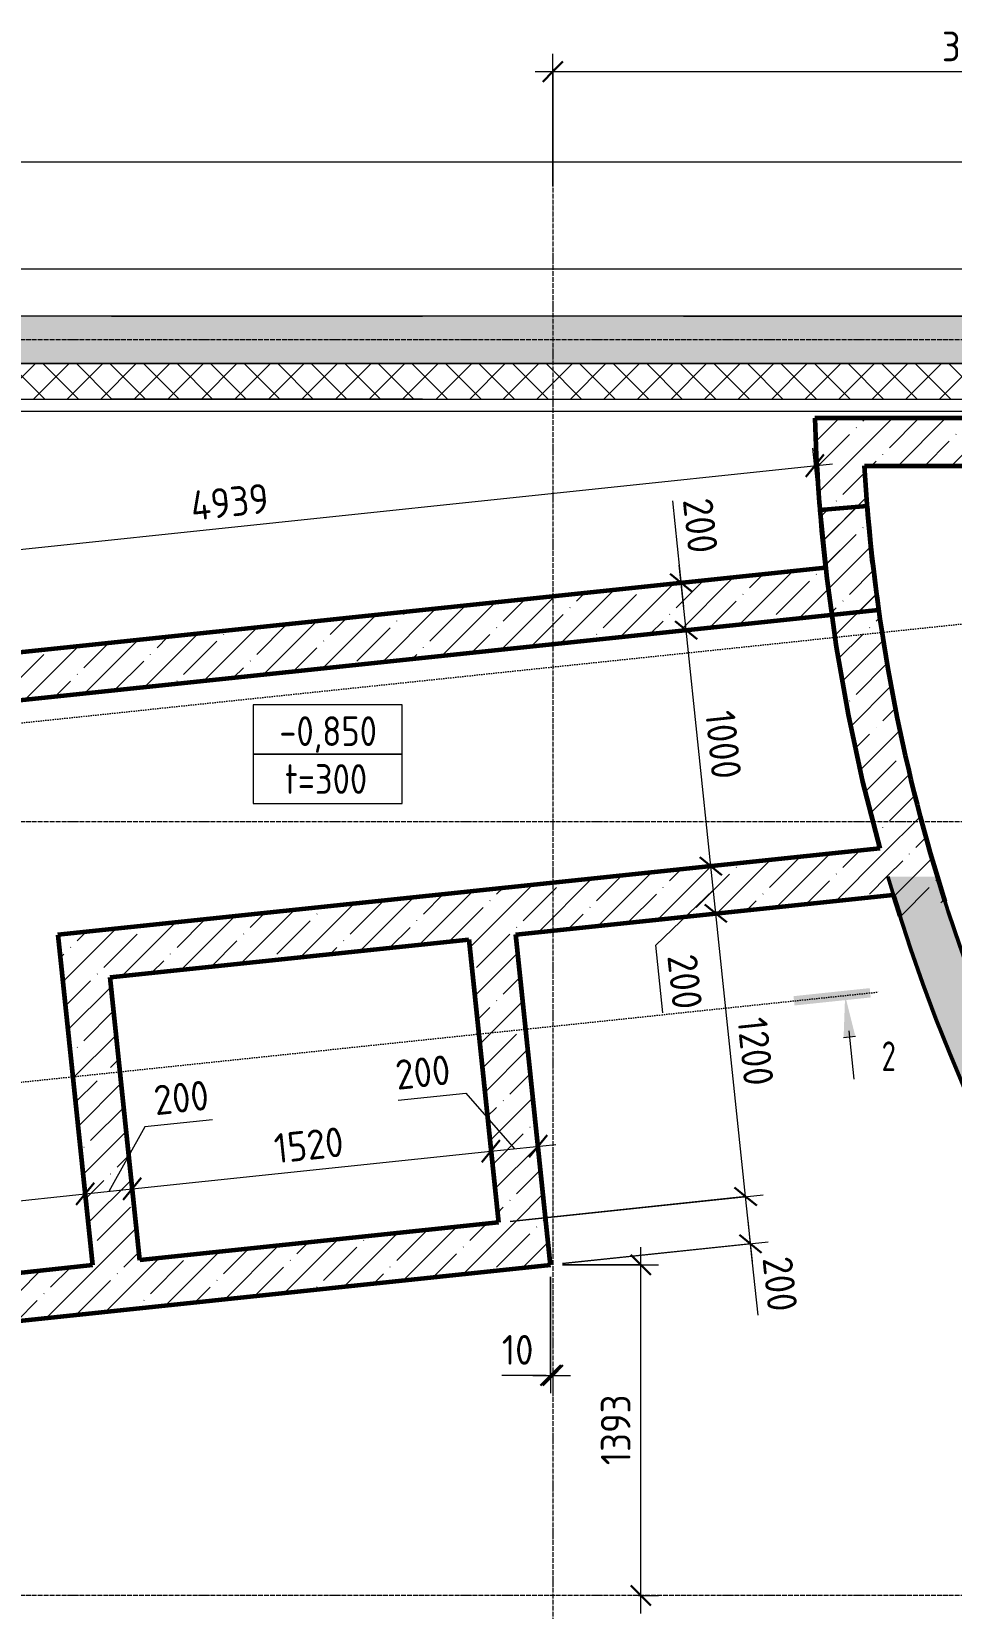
# Model space of a CAD drawing. Header units: millimetres. Extents: x 25237 to 117542, y -2270 to 13021.
# Drawn here: x 97617 to 101495, y 6196 to 12839 of the extents above; entities that cross this region are included whole.
import ezdxf

# ---------------------------------------------------------------- set-up
doc = ezdxf.new("R2010")
doc.units = ezdxf.units.MM
for name, pattern in [('01 Штриховая _2 мм_', [3, 2, -1]), ('01 Штриховая _4 мм_', [6, 3.5, -2.5]), ('02 Штрихпунктирная _20 мм_', [25, 20, -2.5, 0, -2.5]), ('04 Пунктир 10мм', [10, 0, -10])]:
    doc.linetypes.add(name, pattern=pattern)
for name, color, linetype, lineweight in [('AA_Dim', 7, 'Continuous', 9), ('AA_Dim-50', 7, 'Continuous', 9), ('AA_Linii', 7, 'Continuous', 9), ('AA_Oformlenie', 7, 'Continuous', 9), ('AA_Razrez', 7, 'Continuous', 9), ('AA_Vinoska', 7, 'Continuous', 9), ('AF_Lestnica', 7, '01 Штриховая _2 мм_', 9), ('AF_Perekritie', 7, 'Continuous', 20), ('AF_Perekritie_Опалубка', 253, 'Continuous', 20), ('AF_Stena', 7, '01 Штриховая _4 мм_', 20), ('AF_Stena_Арматура', 253, 'Continuous', 20), ('AF_Stena_Опалубка', 253, 'Continuous', 20), ('Оси', 7, 'Continuous', 9)]:
    doc.layers.add(name, color=color, linetype=linetype, lineweight=lineweight)
doc.styles.add('ISOCPEUR_1', font='isocpeur.ttf', dxfattribs={"width": 0.85, "height": 125})
doc.styles.add('ISOCPEUR_2', font='isocpeur.ttf', dxfattribs={"width": 0.9, "height": 125})
doc.styles.add('ISOCPEUR_3', font='isocpeur.ttf', dxfattribs={"width": 0.7, "height": 125})
doc.dimstyles.new('05_Округл_1мм__прозр_', dxfattribs={"dimscale": 304.8, "dimtxt": 124.497647, "dimasz": 0.278871, "dimexe": 0.246063, "dimexo": 0.164042, "dimgap": 0.016404, "dimtad": 1, "dimdec": 0, "dimdsep": 46, "dimtxsty": 'ISOCPEUR_2', "dimblk1": 'OBLIQUE', "dimblk2": 'OBLIQUE', "dimsah": 1, "dimcen": 0.09, "dimdle": 0.246063, "dimazin": 0, "dimtfac": 1, "dimtdec": 4, "dimtix": 1, "dimtmove": 0, "dimatfit": 3, "dimfxl": 1, "dimtvp": 1, "dimtolj": 1, "dimtzin": 0, "dimlwd": 18, "dimlwe": 18, "dimarcsym": 2})
doc.dimstyles.new('05_Округл_1мм__прозр__1', dxfattribs={"dimscale": 304.8, "dimtxt": 124.497647, "dimasz": 0.278871, "dimexe": 0.246063, "dimexo": 0.164042, "dimgap": 0.016404, "dimtad": 1, "dimdec": 0, "dimdsep": 46, "dimtxsty": 'ISOCPEUR_2', "dimblk1": 'OBLIQUE', "dimblk2": 'OBLIQUE', "dimsah": 1, "dimcen": 0.09, "dimdle": 0.246063, "dimazin": 0, "dimtfac": 1, "dimtdec": 4, "dimtix": 1, "dimtmove": 1, "dimatfit": 3, "dimfxl": 1, "dimtvp": 1, "dimtolj": 1, "dimtzin": 0, "dimlwd": 18, "dimlwe": 18, "dimarcsym": 2})
doc.dimstyles.new('05_Округл_5мм__прозр_', dxfattribs={"dimscale": 304.8, "dimtxt": 124.497647, "dimasz": 0.278871, "dimexe": 0.246063, "dimexo": 0.164042, "dimgap": 0.016404, "dimtad": 1, "dimdec": 0, "dimrnd": 5, "dimdsep": 46, "dimtxsty": 'ISOCPEUR_2', "dimblk1": 'OBLIQUE', "dimblk2": 'OBLIQUE', "dimsah": 1, "dimcen": 0.09, "dimdle": 0.246063, "dimazin": 0, "dimtfac": 1, "dimtdec": 4, "dimtix": 1, "dimtmove": 0, "dimatfit": 3, "dimfxl": 1, "dimtvp": 1, "dimtolj": 1, "dimtzin": 0, "dimlwd": 18, "dimlwe": 18, "dimarcsym": 2})
doc.dimstyles.new('05_Округл_5мм__прозр__1', dxfattribs={"dimscale": 304.8, "dimtxt": 124.497647, "dimasz": 0.278871, "dimexe": 0.246063, "dimexo": 0.164042, "dimgap": 0.016404, "dimtad": 1, "dimdec": 0, "dimrnd": 5, "dimdsep": 46, "dimtxsty": 'ISOCPEUR_2', "dimblk1": 'OBLIQUE', "dimblk2": 'OBLIQUE', "dimsah": 1, "dimcen": 0.09, "dimdle": 0.246063, "dimazin": 0, "dimtfac": 1, "dimtdec": 4, "dimtix": 1, "dimtmove": 1, "dimatfit": 3, "dimfxl": 1, "dimtvp": 1, "dimtolj": 1, "dimtzin": 0, "dimlwd": 18, "dimlwe": 18, "dimarcsym": 2})
pattern_1 = [(45, (67809.4, 0), (-112.2532, 112.2532), []), (45, (67921.65, 0), (-112.2532, 112.2532), [198.438, -39.688, 1.676, -38.011])]

# ---------------------------------------------------------------- blocks, each defined once
blk = doc.blocks.new('Лестницы 1 - Лестницы 1-3688333-Схема расположения входа на отм_ -0_850 в_о 7-14_А-В')
at = {"layer": 'AF_Lestnica', "linetype": 'Continuous'}
h = blk.add_hatch(dxfattribs=at)
h.set_pattern_fill('FP_19', color=256, style=0, pattern_type=2)
h.set_pattern_definition([(45, (0, 0), (-112.2532, 112.2532), []), (45, (112.25, 0), (-112.2532, 112.2532), [198.438, -39.688, 1.676, -38.011])])
h.paths.add_polyline_path([(40775.1, 3770.8), (41079.9, 3776.9), (41384.2, 3795), (41687.6, 3825.3), (41989.5, 3867.6), (42289.5, 3921.8), (42587.1, 3987.9), (42881.8, 4065.8), (43173.2, 4155.4), (43460.9, 4256.5), (43744.3, 4368.9), (44022.9, 4492.5), (44296.5, 4627.1), (44564.5, 4772.4), (44826.5, 4928.3), (45082.1, 5094.4), (45330.9, 5270.6), (45572.5, 5456.6), (45806.5, 5652), (46032.6, 5856.5), (46250.3, 6069.9), (46459.4, 6291.7), (46659.6, 6521.7), (46850.4, 6759.5), (47031.6, 7004.6), (47202.9, 7256.8), (47364.1, 7515.6), (47514.9, 7780.6), (47655, 8051.3), (47784.3, 8327.4), (47902.4, 8608.5), (48009.3, 8894), (48104.8, 9183.5), (48188.7, 9476.6), (48260.9, 9772.8), (48321.2, 10071.7), (48369.6, 10372.7), (48171.6, 10400.5), (48122.9, 10099), (48061.9, 9799.7), (47988.8, 9503.2), (47903.6, 9210), (47806.5, 8920.4), (47697.6, 8635.1), (47577.1, 8354.4), (47445.3, 8079), (47302.4, 7809.1), (47148.5, 7545.3), (46983.9, 7288), (46809, 7037.7), (46624, 6794.7), (46429.2, 6559.5), (46225, 6332.4), (46011.6, 6113.9), (45789.5, 5904.3), (45559, 5703.9), (45320.6, 5513.1), (45074.5, 5332.3), (44821.2, 5161.6), (44561.2, 5001.5), (44294.8, 4852.1), (44022.5, 4713.7), (43744.9, 4586.6), (43462.2, 4470.9), (43175.1, 4366.9), (42883.9, 4274.7), (42589.3, 4194.5), (42291.5, 4126.4), (41991.3, 4070.5), (41689, 4026.9), (41385.2, 3995.8), (41080.4, 3977), (40775.1, 3970.8), (40467.4, 3977.1), (40160.2, 3996.1), (39854.1, 4027.8), (39549.6, 4072), (39247.1, 4128.7), (38947.2, 4197.9), (38650.5, 4279.3), (38357.3, 4372.9), (38068.3, 4478.5), (37783.8, 4595.9), (37504.4, 4724.9), (37230.6, 4865.4), (36962.8, 5017), (36701.4, 5179.4), (36447, 5352.6), (36199.9, 5536), (35960.6, 5729.5), (35729.4, 5932.7), (35506.9, 6145.2), (35293.2, 6366.7), (35088.9, 6596.8), (34894.2, 6835.1), (34709.5, 7081.3), (34535.1, 7334.8), (34371.3, 7595.4), (34218.4, 7862.4), (34076.6, 8135.5), (33946.2, 8414.3), (33827.3, 8698.1), (33720.3, 8986.6), (33625.2, 9279.3), (33416.5, 9279.3), (33509.2, 8985.6), (33613.6, 8695.9), (33729.6, 8410.5), (33856.9, 8130.1), (33995.4, 7855), (34144.8, 7585.7), (34304.9, 7322.5), (34475.4, 7066.1), (34656.1, 6816.7), (34846.7, 6574.7), (35046.8, 6340.6), (35256.2, 6114.7), (35474.5, 5897.4), (35701.3, 5689.1), (35936.3, 5490), (36179.1, 5300.5), (36429.3, 5120.9), (36686.5, 4951.5), (36950.3, 4792.6), (37220.3, 4644.4), (37496.1, 4507.1), (37777.1, 4381.1), (38062.9, 4266.4), (38353.1, 4163.3), (38647.3, 4071.9), (38944.8, 3992.4), (39245.3, 3924.9), (39548.3, 3869.5), (39853.3, 3826.4), (40159.7, 3795.5), (40467.1, 3777)])
at = {"layer": 'AF_Lestnica', "color": 10, "linetype": 'Continuous', "lineweight": 50}
for radius, start in [(7669.2, 196.36363), (7469.2, 196.81463)]:
    blk.add_arc((40775.1, 11440), radius, start, 270, dxfattribs=at)
blk = doc.blocks.new('011_ЛинияОбрыва _ЭлУзла_Линия_ - Тип 1-3710690-Схема расположения входа на отм_ -0_850 в_о 7-14_А-В')
at = {"layer": 'AA_Oformlenie'}
blk.add_line((0, 0), (10745, 0), dxfattribs=at)
blk = doc.blocks.new('Разрез - Номер узла_ сзади-394133-Схема расположения входа на отм_ -0_850 в_о 7-14_А-В')
at = {"layer": 'AA_Razrez'}
for points in [[(7.33, 0.4), (7.33, -0.39), (0.87, -0.39), (0.87, 0.4)], [(3.5, -3.53), (2.5, -3.53), (3, 0)]]:
    blk.add_hatch(color=256, dxfattribs=at).paths.add_polyline_path(points)
for p, q in [((2.5, -3.53), (3.5, -3.53)), ((3, -3), (3, -7.1))]:
    blk.add_line(p, q, dxfattribs=at)
blk = doc.blocks.new('042_М_Плиты толщина и отметка - 042_М_Плиты толщина и отметка-646207-Схема расположения входа на отм_ -0_850 в_о 7-14_А-В')
at = {"layer": 'AA_Vinoska'}
for p, q in [((6.28, 4.17), (-6.28, 4.17)), ((-6.28, 4.17), (-6.28, 0)), ((6.28, 0), (6.28, 4.17)), ((6.28, 0), (-6.28, 0)), ((-6.28, 0), (-6.28, -4.17)), ((-6.28, 0), (6.28, 0)), ((6.28, -4.17), (6.28, 0)), ((-6.28, -4.17), (6.28, -4.17))]:
    blk.add_line(p, q, dxfattribs=at)
blk = doc.blocks.new('DIMBLOCK106-Схема расположения входа на отм_ -0_850 в_о 7-14_А-В')
at = {"layer": 'AA_Dim-50', "lineweight": 30}
for p, q in [((97842.9, 7942.4), (97880.7, 7989.1)), ((97842.9, 7942.4), (97805, 7895.7)), ((96490.3, 7800.3), (96528.1, 7847)), ((96490.3, 7800.3), (96452.5, 7753.6))]:
    blk.add_line(p, q, dxfattribs=at)
at = {"layer": 'AA_Dim-50', "lineweight": 18}
for p, q in [((96490.3, 7800.3), (97842.9, 7942.4)), ((97841.8, 7952.5), (97850.7, 7867.9)), ((97842.9, 7942.4), (97841.8, 7952.5)), ((96489.3, 7810.3), (96498.2, 7725.7)), ((96490.3, 7800.3), (96489.3, 7810.3))]:
    blk.add_line(p, q, dxfattribs=at)
at = {"layer": 'AA_Dim-50', "color": 0, "lineweight": 18, "insert": (97002.6, 8023.4), "char_height": 125, "width": 353.382, "attachment_point": 1, "rotation": 6, "line_spacing_factor": 1.149209, "style": 'ISOCPEUR_2'}
blk.add_mtext('1360', dxfattribs=at)
blk = doc.blocks.new('_Oblique')
at = {"color": 0, "linetype": 'ByBlock', "lineweight": -2}
blk.add_line((-0.5, -0.5), (0.5, 0.5), dxfattribs=at)
blk = doc.blocks.new('DIMBLOCK107-Схема расположения входа на отм_ -0_850 в_о 7-14_А-В')
at = {"layer": 'AA_Dim-50', "lineweight": 18}
for p, q in [((98379.9, 8254.9), (98094.4, 8224.9)), ((98094.4, 8224.9), (97942.3, 7952.9)), ((98040.7, 7973.4), (98049.6, 7888.8)), ((98041.8, 7963.3), (98040.7, 7973.4)), ((97841.8, 7952.5), (97850.7, 7867.9)), ((97842.9, 7942.4), (97841.8, 7952.5)), ((97842.9, 7942.4), (98041.8, 7963.3))]:
    blk.add_line(p, q, dxfattribs=at)
at = {"layer": 'AA_Dim-50', "lineweight": 30}
for p, q in [((97842.9, 7942.4), (97880.7, 7989.1)), ((98041.8, 7963.3), (98079.6, 8010.1)), ((97842.9, 7942.4), (97805, 7895.7)), ((98041.8, 7963.3), (98003.9, 7916.6))]:
    blk.add_line(p, q, dxfattribs=at)
at = {"layer": 'AA_Dim-50', "color": 0, "lineweight": 18, "insert": (98126.6, 8397.6), "char_height": 125, "width": 284.429, "attachment_point": 1, "rotation": 6, "line_spacing_factor": 1.149209, "style": 'ISOCPEUR_2'}
blk.add_mtext('200', dxfattribs=at)
blk = doc.blocks.new('DIMBLOCK108-Схема расположения входа на отм_ -0_850 в_о 7-14_А-В')
at = {"layer": 'AA_Dim-50', "lineweight": 18}
for p, q in [((98041.8, 7963.3), (99553.4, 8122.2)), ((99552.4, 8132.3), (99561.3, 8047.6)), ((99553.4, 8122.2), (99552.4, 8132.3)), ((98040.7, 7973.4), (98049.6, 7888.8)), ((98041.8, 7963.3), (98040.7, 7973.4))]:
    blk.add_line(p, q, dxfattribs=at)
at = {"layer": 'AA_Dim-50', "lineweight": 30}
for p, q in [((99553.4, 8122.2), (99515.6, 8075.5)), ((99553.4, 8122.2), (99591.3, 8168.9)), ((98041.8, 7963.3), (98079.6, 8010.1)), ((98041.8, 7963.3), (98003.9, 7916.6))]:
    blk.add_line(p, q, dxfattribs=at)
at = {"layer": 'AA_Dim-50', "color": 0, "lineweight": 18, "insert": (98633.6, 8194.8), "char_height": 125, "width": 353.382, "attachment_point": 1, "rotation": 6, "line_spacing_factor": 1.149209, "style": 'ISOCPEUR_2'}
blk.add_mtext('1520', dxfattribs=at)
blk = doc.blocks.new('DIMBLOCK109-Схема расположения входа на отм_ -0_850 в_о 7-14_А-В')
at = {"layer": 'AA_Dim-50', "lineweight": 18}
for p, q in [((99162.4, 8337.2), (99447.8, 8367.2)), ((99447.8, 8367.2), (99652.9, 8132.7)), ((99552.4, 8132.3), (99561.3, 8047.6)), ((99553.4, 8122.2), (99552.4, 8132.3)), ((99553.4, 8122.2), (99826.9, 8151)), ((99751.3, 8153.2), (99760.2, 8068.5)), ((99752.3, 8143.1), (99751.3, 8153.2))]:
    blk.add_line(p, q, dxfattribs=at)
at = {"layer": 'AA_Dim-50', "lineweight": 30}
for p, q in [((99752.3, 8143.1), (99790.2, 8189.8)), ((99553.4, 8122.2), (99515.6, 8075.5)), ((99553.4, 8122.2), (99591.3, 8168.9)), ((99752.3, 8143.1), (99714.5, 8096.4))]:
    blk.add_line(p, q, dxfattribs=at)
at = {"layer": 'AA_Dim-50', "color": 0, "lineweight": 18, "insert": (99144.8, 8504.6), "char_height": 125, "width": 284.429, "attachment_point": 1, "rotation": 6, "line_spacing_factor": 1.149209, "style": 'ISOCPEUR_2'}
blk.add_mtext('200', dxfattribs=at)
blk = doc.blocks.new('DIMBLOCK113-Схема расположения входа на отм_ -0_850 в_о 7-14_А-В')
at = {"layer": 'AA_Dim-50', "lineweight": 18}
for p, q in [((99814.5, 12186.3), (99814.5, 12745.4)), ((103410.2, 11490), (103410.2, 12745.4)), ((99739.5, 12670.4), (103410.2, 12670.4)), ((99814.5, 12670.4), (99814.5, 12186.3)), ((103410.2, 12670.4), (103410.2, 11490))]:
    blk.add_line(p, q, dxfattribs=at)
at = {"layer": 'AA_Dim-50', "lineweight": 30}
for p, q in [((99814.5, 12670.4), (99857, 12712.9)), ((103410.2, 12670.4), (103452.7, 12712.9)), ((99814.5, 12670.4), (99772, 12627.9)), ((103410.2, 12670.4), (103367.7, 12627.9))]:
    blk.add_line(p, q, dxfattribs=at)
at = {"layer": 'AA_Dim-50', "color": 0, "lineweight": 18, "insert": (101454.3, 12838.7), "char_height": 125, "width": 379.239, "attachment_point": 1, "line_spacing_factor": 1.149209, "style": 'ISOCPEUR_2'}
blk.add_mtext('3595', dxfattribs=at)
blk = doc.blocks.new('DIMBLOCK118-Схема расположения входа на отм_ -0_850 в_о 7-14_А-В')
at = {"layer": 'AA_Dim-50', "lineweight": 18}
for p, q in [((99634.8, 7826.5), (100701.5, 7938.6)), ((100627, 7930.7), (99634.8, 7826.5)), ((100655.7, 7657.2), (100627, 7930.7)), ((100649.5, 7716.3), (100637.4, 7831.3)), ((99854.6, 7648.5), (100722.4, 7739.7)), ((100647.9, 7731.8), (99854.6, 7648.5)), ((100679.5, 7430.9), (100649.5, 7716.3))]:
    blk.add_line(p, q, dxfattribs=at)
at = {"layer": 'AA_Dim-50', "lineweight": 30}
for p, q in [((100627, 7930.7), (100580.2, 7968.6)), ((100627, 7930.7), (100673.7, 7892.9)), ((100647.9, 7731.8), (100601.1, 7769.7)), ((100647.9, 7731.8), (100694.6, 7694))]:
    blk.add_line(p, q, dxfattribs=at)
at = {"layer": 'AA_Dim-50', "color": 0, "lineweight": 18, "insert": (100822.1, 7684.2), "char_height": 125, "width": 284.429, "attachment_point": 1, "rotation": 276, "line_spacing_factor": 1.149209, "style": 'ISOCPEUR_2'}
blk.add_mtext('200', dxfattribs=at)
blk = doc.blocks.new('DIMBLOCK119-Схема расположения входа на отм_ -0_850 в_о 7-14_А-В')
at = {"layer": 'AA_Dim-50', "lineweight": 30}
for p, q in [((100501.5, 9124.2), (100454.8, 9162)), ((100501.5, 9124.2), (100548.2, 9086.3)), ((100627, 7930.7), (100580.2, 7968.6)), ((100627, 7930.7), (100673.7, 7892.9))]:
    blk.add_line(p, q, dxfattribs=at)
at = {"layer": 'AA_Dim-50', "lineweight": 18}
for p, q in [((100491.5, 9123.1), (100576.1, 9132)), ((100501.5, 9124.2), (100491.5, 9123.1)), ((100627, 7930.7), (100501.5, 9124.2)), ((99634.8, 7826.5), (100701.5, 7938.6)), ((100627, 7930.7), (99634.8, 7826.5))]:
    blk.add_line(p, q, dxfattribs=at)
at = {"layer": 'AA_Dim-50', "color": 0, "lineweight": 18, "insert": (100716.2, 8691.5), "char_height": 125, "width": 353.382, "attachment_point": 1, "rotation": 276, "line_spacing_factor": 1.149209, "style": 'ISOCPEUR_2'}
blk.add_mtext('1200', dxfattribs=at)
blk = doc.blocks.new('DIMBLOCK120-Схема расположения входа на отм_ -0_850 в_о 7-14_А-В')
at = {"layer": 'AA_Dim-50', "lineweight": 30}
for p, q in [((100480.6, 9323.1), (100433.9, 9360.9)), ((100480.6, 9323.1), (100527.3, 9285.2)), ((100501.5, 9124.2), (100454.8, 9162)), ((100501.5, 9124.2), (100548.2, 9086.3))]:
    blk.add_line(p, q, dxfattribs=at)
at = {"layer": 'AA_Dim-50', "lineweight": 18}
for p, q in [((100470.6, 9322), (100555.2, 9330.9)), ((100480.6, 9323.1), (100470.6, 9322)), ((100501.5, 9124.2), (100480.6, 9323.1)), ((100248.3, 8989.9), (100491.1, 9223.6)), ((100491.5, 9123.1), (100576.1, 9132)), ((100501.5, 9124.2), (100491.5, 9123.1)), ((100278.3, 8704.4), (100248.3, 8989.9))]:
    blk.add_line(p, q, dxfattribs=at)
at = {"layer": 'AA_Dim-50', "color": 0, "lineweight": 18, "insert": (100421, 8957.7), "char_height": 125, "width": 284.429, "attachment_point": 1, "rotation": 276, "line_spacing_factor": 1.149209, "style": 'ISOCPEUR_2'}
blk.add_mtext('200', dxfattribs=at)
blk = doc.blocks.new('DIMBLOCK121-Схема расположения входа на отм_ -0_850 в_о 7-14_А-В')
at = {"layer": 'AA_Dim-50', "lineweight": 30}
for p, q in [((100376.1, 10317.6), (100329.4, 10355.4)), ((100376.1, 10317.6), (100422.8, 10279.8)), ((100480.6, 9323.1), (100433.9, 9360.9)), ((100480.6, 9323.1), (100527.3, 9285.2))]:
    blk.add_line(p, q, dxfattribs=at)
at = {"layer": 'AA_Dim-50', "lineweight": 18}
for p, q in [((100366, 10316.5), (100450.7, 10325.4)), ((100376.1, 10317.6), (100366, 10316.5)), ((100480.6, 9323.1), (100376.1, 10317.6)), ((100470.6, 9322), (100555.2, 9330.9)), ((100480.6, 9323.1), (100470.6, 9322))]:
    blk.add_line(p, q, dxfattribs=at)
at = {"layer": 'AA_Dim-50', "color": 0, "lineweight": 18, "insert": (100580.3, 9984.4), "char_height": 125, "width": 353.382, "attachment_point": 1, "rotation": 276, "line_spacing_factor": 1.149209, "style": 'ISOCPEUR_2'}
blk.add_mtext('1000', dxfattribs=at)
blk = doc.blocks.new('DIMBLOCK122-Схема расположения входа на отм_ -0_850 в_о 7-14_А-В')
at = {"layer": 'AA_Dim-50', "lineweight": 18}
for p, q in [((100318.9, 10861.5), (100348.9, 10576.1)), ((100376.1, 10317.6), (100347.3, 10591.1)), ((100348.9, 10576.1), (100365.6, 10417)), ((100345.1, 10515.4), (100429.8, 10524.3)), ((100355.2, 10516.5), (100345.1, 10515.4)), ((100366, 10316.5), (100450.7, 10325.4)), ((100376.1, 10317.6), (100366, 10316.5))]:
    blk.add_line(p, q, dxfattribs=at)
at = {"layer": 'AA_Dim-50', "lineweight": 30}
for p, q in [((100355.2, 10516.5), (100308.5, 10554.3)), ((100355.2, 10516.5), (100401.9, 10478.7)), ((100376.1, 10317.6), (100329.4, 10355.4)), ((100376.1, 10317.6), (100422.8, 10279.8))]:
    blk.add_line(p, q, dxfattribs=at)
at = {"layer": 'AA_Dim-50', "color": 0, "lineweight": 18, "insert": (100486.3, 10879.1), "char_height": 125, "width": 284.429, "attachment_point": 1, "rotation": 276, "line_spacing_factor": 1.149209, "style": 'ISOCPEUR_2'}
blk.add_mtext('200', dxfattribs=at)
blk = doc.blocks.new('DIMBLOCK130-Схема расположения входа на отм_ -0_850 в_о 7-14_А-В')
at = {"layer": 'AA_Dim-50', "lineweight": 18}
for p, q in [((100952, 10688.1), (100910.4, 11084.5)), ((95931.5, 10485.8), (100992.8, 11017.8)), ((100918.2, 11010), (100952, 10688.1)), ((96046, 10113.9), (95998.3, 10568.3)), ((96006.1, 10493.7), (96046, 10113.9))]:
    blk.add_line(p, q, dxfattribs=at)
at = {"layer": 'AA_Dim-50', "lineweight": 30}
for p, q in [((100918.2, 11010), (100956, 11056.7)), ((100918.2, 11010), (100880.4, 10963.2)), ((96006.1, 10493.7), (96043.9, 10540.4)), ((96006.1, 10493.7), (95968.3, 10447))]:
    blk.add_line(p, q, dxfattribs=at)
at = {"layer": 'AA_Dim-50', "color": 0, "lineweight": 18, "insert": (98281.5, 10902.1), "char_height": 125, "width": 393.604, "attachment_point": 1, "rotation": 6, "line_spacing_factor": 1.149209, "style": 'ISOCPEUR_2'}
blk.add_mtext('4939', dxfattribs=at)
blk = doc.blocks.new('DIMBLOCK131-Схема расположения входа на отм_ -0_850 в_о 7-14_А-В')
at = {"layer": 'AA_Dim-50', "lineweight": 18}
for p, q in [((100185, 6175), (100185, 7718.2)), ((99854.9, 7643.2), (100260, 7643.2)), ((100185, 7643.2), (99854.9, 7643.2)), ((100174.9, 6250), (100260, 6250)), ((100185, 6250), (100174.9, 6250))]:
    blk.add_line(p, q, dxfattribs=at)
at = {"layer": 'AA_Dim-50', "lineweight": 30}
for p, q in [((100185, 7643.2), (100142.5, 7685.7)), ((100185, 7643.2), (100227.5, 7600.7)), ((100185, 6250), (100142.5, 6292.5)), ((100185, 6250), (100227.5, 6207.5))]:
    blk.add_line(p, q, dxfattribs=at)
at = {"layer": 'AA_Dim-50', "color": 0, "lineweight": 18, "insert": (100016.7, 6799.4), "char_height": 125, "width": 353.382, "attachment_point": 1, "rotation": 90, "line_spacing_factor": 1.149209, "style": 'ISOCPEUR_2'}
blk.add_mtext('1393', dxfattribs=at)
blk = doc.blocks.new('DIMBLOCK132-Схема расположения входа на отм_ -0_850 в_о 7-14_А-В')
at = {"layer": 'AA_Dim-50', "lineweight": 18}
for p, q in [((99804.9, 7593.2), (99804.9, 7102.6)), ((99804.9, 7177.6), (99804.9, 7593.2)), ((99599.3, 7179.2), (99785.8, 7179.2)), ((99729.9, 7177.6), (99889.5, 7177.6)), ((99785.8, 7179.2), (99809.7, 7177.6)), ((99814.5, 7187.7), (99814.5, 7102.6)), ((99814.5, 7177.6), (99814.5, 7187.7))]:
    blk.add_line(p, q, dxfattribs=at)
at = {"layer": 'AA_Dim-50', "lineweight": 30}
for p, q in [((99804.9, 7177.6), (99762.4, 7135.1)), ((99814.5, 7177.6), (99772, 7135.1)), ((99804.9, 7177.6), (99847.4, 7220.1)), ((99814.5, 7177.6), (99857, 7220.1))]:
    blk.add_line(p, q, dxfattribs=at)
at = {"layer": 'AA_Dim-50', "color": 0, "lineweight": 18, "insert": (99599.3, 7347.6), "char_height": 125, "width": 163.762, "attachment_point": 1, "line_spacing_factor": 1.149209, "style": 'ISOCPEUR_2'}
blk.add_mtext('10', dxfattribs=at)

msp = doc.modelspace()

# ---------------------------------------------------------------- hatches: boundary and pattern name
at = {"layer": 'AA_Oformlenie'}
h = msp.add_hatch(dxfattribs=at)
h.set_pattern_fill('FP_1', color=256, style=0, pattern_type=2)
h.set_pattern_definition([(45, (67809.4, 0), (-157.1545, 157.1545), []), (45, (67966.55, 0), (-157.1545, 157.1545), [277.813, -55.563, 1.676, -53.886])])
h.paths.add_polyline_path([(117254.4587, 11440), (117254.4587, 11640), (95654.4587, 11640), (95654.4587, 11440), (115632.65, 11440)])
h = msp.add_hatch(dxfattribs=at)
h.set_pattern_fill('FP_2', color=256, style=0, pattern_type=2)
h.set_pattern_definition([(45, (67809.4, 0), (-70.71068, 70.71068), []), (135, (67809.4, 0), (-70.71068, -70.71068), [])])
h.paths.add_polyline_path([(115632.65, 11290), (117254.4587, 11290), (117254.4587, 11440), (113461.3619, 11440), (113461.3619, 11290)])
h.paths.add_polyline_path([(103707.5554, 11290), (103707.5554, 11440), (95654.4587, 11440), (95654.4587, 11290), (100731.518, 11290)])
at = {"layer": 'AF_Stena', "linetype": 'Continuous', "lineweight": 9}
h = msp.add_hatch(dxfattribs=at)
h.set_pattern_fill('FP_19', color=256, style=0, pattern_type=2)
h.set_pattern_definition(pattern_1)
h.paths.add_polyline_path([(100963.5717, 10580.4326), (101162.482, 10601.3389), (101142.2539, 10805.4302), (101127.6387, 11009.9743), (101122.5446, 11109.9575), (101118.7912, 11210), (100918.6988, 11210), (100927.8953, 10999.76), (100942.8567, 10789.8516)])
h = msp.add_hatch(dxfattribs=at)
h.set_pattern_fill('FP_19', color=256, style=0, pattern_type=2)
h.set_pattern_definition(pattern_1)
h.paths.add_polyline_path([(101127.637, 11010), (103628.8699, 11010), (103621.2122, 11109.933), (103615.5695, 11210), (101118.7912, 11210), (101122.544, 11109.9704)])
h = msp.add_hatch(dxfattribs=at)
h.set_pattern_fill('FP_19', color=256, style=0, pattern_type=2)
h.set_pattern_definition(pattern_1)
h.paths.add_polyline_path([(101276.5278, 9113.8616), (101467.1062, 9174.5233), (101386.3006, 9446.1067), (101315.854, 9720.5595), (101255.8677, 9997.4868), (101206.4281, 10276.4901), (101167.6064, 10557.1678), (101139.4584, 10839.1159), (100940.1067, 10823.0263), (100968.8826, 10534.5854), (101008.5383, 10247.438), (101059.017, 9961.9943), (101120.2465, 9678.6621), (101192.1399, 9397.845), (101219.8407, 9300.099), (101262.5498, 9158.2408)])
h = msp.add_hatch(dxfattribs=at)
h.set_pattern_fill('FP_19', color=256, style=0, pattern_type=2)
h.set_pattern_definition(pattern_1)
h.paths.add_polyline_path([(96072.1768, 9865.2246), (101187.6034, 10402.8776), (101174.3783, 10502.0242), (101162.482, 10601.3389), (96051.2711, 10064.129)])
h = msp.add_hatch(dxfattribs=at)
h.set_pattern_fill('FP_19', color=256, style=0, pattern_type=2)
h.set_pattern_definition(pattern_1)
h.paths.add_polyline_path([(97749.0651, 8834.8628), (101248.8414, 9202.7041), (101219.8441, 9300.0873), (101192.1396, 9397.8461), (97728.1594, 9033.7671)])
h = msp.add_hatch(dxfattribs=at)
h.set_pattern_fill('FP_19', color=256, style=0, pattern_type=2)
h.set_pattern_definition(pattern_1)
h.paths.add_polyline_path([(99585.0769, 7821.2254), (99783.9813, 7842.1311), (99658.5471, 9035.5574), (99459.6427, 9014.6517)])
h = msp.add_hatch(dxfattribs=at)
h.set_pattern_fill('FP_19', color=256, style=0, pattern_type=2)
h.set_pattern_definition(pattern_1)
h.paths.add_polyline_path([(97874.4992, 7641.4365), (98073.4036, 7662.3422), (97947.9695, 8855.7685), (97749.0651, 8834.8628)])
h = msp.add_hatch(dxfattribs=at)
h.set_pattern_fill('FP_19', color=256, style=0, pattern_type=2)
h.set_pattern_definition(pattern_1)
h.paths.add_polyline_path([(96542.8551, 7300.3734), (99804.887, 7643.2268), (99783.9813, 7842.1311), (96521.9495, 7499.2778)])

# ---------------------------------------------------------------- linework, layer by layer
at = {"layer": 'AA_Linii', "lineweight": 20}
for p, q in [((95656.1907, 11840), (117252.7266, 11840)), ((97954.4947, 11640), (99264.4947, 11640)), ((100364.5308, 11640), (101674.4587, 11640)), ((95656.1907, 11240), (103709.35, 11240)), ((99264.4947, 11290), (97954.4947, 11290)), ((100364.4587, 11290), (101672.7542, 11290))]:
    msp.add_line(p, q, dxfattribs=at)
at = {"layer": 'AA_Linii'}
for p, q in [((117254.4587, 11640), (95654.4587, 11640)), ((95654.4587, 11440), (117254.4587, 11440)), ((103707.5554, 11440), (95654.4587, 11440)), ((95654.4587, 11290), (103707.5554, 11290))]:
    msp.add_line(p, q, dxfattribs=at)
at = {"layer": 'AA_Razrez', "linetype": '04 Пунктир 10мм'}
for p, q in [((93187.4175, 9465.6321), (104896.4875, 10696.305)), ((94087.1937, 8046.6132), (101195.6287, 8793.7398))]:
    msp.add_line(p, q, dxfattribs=at)
at = {"layer": 'AF_Perekritie', "linetype": '01 Штриховая _4 мм_'}
for p, q in [((101331.0027, 8949.1869), (101327.9667, 8958.0458)), ((101436.4112, 8661.1171), (101408.434, 8734.1846))]:
    msp.add_line(p, q, dxfattribs=at)
for start, end in [(184.6146784, 184.71551129), (196.96122469, 197.65615083), (197.82687606, 198.96516286), (200.11930861, 201.26802062)]:
    msp.add_arc((108584.4587, 11440), 7669.2095, start, end, dxfattribs=at)
at = {"layer": 'AF_Perekritie_Опалубка', "lineweight": 35}
for p, q in [((101118.7912, 11210), (100918.6988, 11210)), ((101118.8409, 11210), (103615.5695, 11210)), ((96124.4587, 10071.8213), (100963.5717, 10580.4326)), ((99658.5471, 9035.5574), (101248.8344, 9202.7033)), ((99804.887, 7643.2268), (99658.5471, 9035.5574)), ((101283.476, 9092.1462), (101282.8357, 9094.1385)), ((101383.2189, 8802.0248), (101382.9829, 8802.6691)), ((96542.8551, 7300.3734), (99804.887, 7643.2268))]:
    msp.add_line(p, q, dxfattribs=at)
at = {"layer": 'AF_Perekritie_Опалубка', "lineweight": 35, "flags": 128}
for points in [[(101343.8414, 8912.1086), (101343.7638, 8912.3309), (101331.0188, 8949.14)], [(101450.8029, 8624.3776), (101450.1752, 8625.9684), (101436.4292, 8661.0708)]]:
    msp.add_lwpolyline(points, dxfattribs=at)
at = {"layer": 'AF_Perekritie_Опалубка', "lineweight": 35}
for start, end in [(181.71856116, 184.61430777), (184.71588193, 186.43525035), (197.65649585, 197.81058932), (198.96553351, 200.1134639), (201.26839128, 202.41633826)]:
    msp.add_arc((108584.4587, 11440), 7669.2095, start, end, dxfattribs=at)
at = {"layer": 'AF_Stena_Арматура', "lineweight": 60}
for p, q in [((101118.7912, 11210), (100918.6988, 11210)), ((101139.4584, 10839.1159), (100940.1067, 10823.0263))]:
    msp.add_line(p, q, dxfattribs=at)
at = {"layer": 'AF_Stena_Арматура', "lineweight": 60, "flags": 128}
for points in [[(101162.482, 10601.3389), (101142.2529, 10805.4426), (101127.6387, 11009.9743)], [(100940.1067, 10823.0263), (100968.8827, 10534.5853), (101008.5383, 10247.4378), (101059.017, 9961.9939), (101120.2467, 9678.6616), (101192.1399, 9397.845)], [(101248.8344, 9202.7286), (101262.5473, 9158.2491), (101276.5278, 9113.8616)]]:
    msp.add_lwpolyline(points, dxfattribs=at)
at = {"layer": 'AF_Stena_Арматура', "lineweight": 60}
for radius, start, end in [(7669.2095, 181.71856116, 186.43525035), (7469.2095, 184.61432573, 197.65644393)]:
    msp.add_arc((108584.4587, 11440), radius, start, end, dxfattribs=at)
at = {"layer": 'AF_Stena_Опалубка', "lineweight": 60}
for p, q in [((103615.5695, 11210), (101118.7912, 11210)), ((101127.637, 11010), (103428.1476, 11010)), ((100963.5717, 10580.4326), (96051.2711, 10064.129)), ((96271.0811, 9886.1303), (101187.6034, 10402.8776)), ((101192.1396, 9397.8461), (97728.1594, 9033.7671)), ((99658.5471, 9035.5574), (101248.8414, 9202.7041)), ((99783.9813, 7842.1311), (99658.5471, 9035.5574)), ((97728.1594, 9033.7671), (97749.0651, 8834.8628)), ((97947.9695, 8855.7685), (99459.6427, 9014.6517)), ((99459.6427, 9014.6517), (99585.0769, 7821.2254)), ((98073.4036, 7662.3422), (97947.9695, 8855.7685)), ((97749.0651, 8834.8628), (97874.4992, 7641.4365)), ((99804.887, 7643.2268), (99783.9813, 7842.1311)), ((99585.0769, 7821.2254), (98073.4036, 7662.3422)), ((97874.4992, 7641.4365), (96521.9495, 7499.2778)), ((96542.8551, 7300.3734), (99804.887, 7643.2268))]:
    msp.add_line(p, q, dxfattribs=at)
msp.add_arc((108584.4587, 11440), 7469.2095, 186.44690511, 187.98148144, dxfattribs=at)
at = {"layer": 'Оси'}
msp.add_line((99814.4587, 12681.8629), (99814.4587, 12431.8629), dxfattribs=at)
at = {"layer": 'Оси', "linetype": '02 Штрихпунктирная _20 мм_'}
for p, q in [((99814.4587, 12431.8629), (99814.4587, 3378.1675)), ((117291.8717, 11540), (94446.6929, 11540)), ((117291.8717, 9510), (94446.6929, 9510)), ((117291.8717, 6250), (94446.6929, 6250))]:
    msp.add_line(p, q, dxfattribs=at)

# ---------------------------------------------------------------- block references
at = {"layer": 'AA_Oformlenie'}
msp.add_blockref('011_ЛинияОбрыва _ЭлУзла_Линия_ - Тип 1-3710690-Схема расположения входа на отм_ -0_850 в_о 7-14_А-В', (95654.4587, 12290), dxfattribs=at)
at = {"layer": 'AA_Razrez', "extrusion": (0, 0, -1), "xscale": 49.99999999999998, "yscale": 49.99999999999998, "zscale": 49.99999999999998, "rotation": 354.0000000000004}
msp.add_blockref('Разрез - Номер узла_ сзади-394133-Схема расположения входа на отм_ -0_850 в_о 7-14_А-В', (-101195.6287, 8793.7398), dxfattribs=at)
at = {"layer": 'AA_Vinoska', "xscale": 49.99999999999998, "yscale": 49.99999999999998, "zscale": 49.99999999999998}
msp.add_blockref('042_М_Плиты толщина и отметка - 042_М_Плиты толщина и отметка-646207-Схема расположения входа на отм_ -0_850 в_о 7-14_А-В', (98865.6908, 9794.7235), dxfattribs=at)
at = {"layer": 'AF_Lestnica', "color": 10, "linetype": 'Continuous', "lineweight": 50}
msp.add_blockref('Лестницы 1 - Лестницы 1-3688333-Схема расположения входа на отм_ -0_850 в_о 7-14_А-В', (67809.3971, 0), dxfattribs=at)

# ---------------------------------------------------------------- texts
at = {"layer": 'AA_Razrez', "insert": (101200.3669, 8584.7651), "char_height": 125, "width": 75.759469, "attachment_point": 1, "style": 'ISOCPEUR_3'}
msp.add_mtext('\\fISOCPEUR|b0|i0|c204|p34|;\\W.7;2', dxfattribs=at)
at = {"layer": 'AA_Vinoska', "char_height": 125, "attachment_point": 1, "style": 'ISOCPEUR_1'}
for s, insert, width in [('-0,850', (98661.2116, 9954.2904), 504.261437), ('t=300', (98685.2241, 9752.5899), 446.339516)]:
    msp.add_mtext(s, dxfattribs=dict(at, insert=insert, width=width))

# ---------------------------------------------------------------- dimensions: what is measured, and where the dimension line sits
at = {"layer": 'AA_Dim', "lineweight": 18}
dim = msp.add_linear_dim(base=(103410.2492, 12670.4131), p1=(99814.4587, 12236.3312), p2=(103410.2492, 11440), dimstyle='05_Округл_5мм__прозр_', override={"dimpost": '<>', "dimfxl": 3682.91365}, dxfattribs=at)
dim.commit()
dim.dimension.update_dxf_attribs({"geometry": 'DIMBLOCK113-Схема расположения входа на отм_ -0_850 в_о 7-14_А-В', "text_midpoint": (101612.3539, 12737.9131)})
for base, p1, p2, angle, dimstyle, override, picture, middle in [((100918.2045, 11009.9559), (96051.2711, 10064.129), (100957.2619, 10638.3493), 6, '05_Округл_1мм__прозр_', {"dimpost": '<>', "dimfxl": 4939.481281}, 'DIMBLOCK130-Схема расположения входа на отм_ -0_850 в_о 7-14_А-В', (98455.1085, 10818.9459)), ((100376.0832, 10317.5834), (100420.8369, 9316.7789), (100316.3084, 10311.3008), 276, '05_Округл_5мм__прозр_', {"dimpost": '<>', "dimfxl": 1000}, 'DIMBLOCK121-Схема расположения входа на отм_ -0_850 в_о 7-14_А-В', (100495.4777, 9827.3782)), ((100501.5174, 9124.1572), (99585.0769, 7821.2254), (100441.7426, 9117.8746), 276, '05_Округл_5мм__прозр_', {"dimpost": '<>', "dimfxl": 1554.083343}, 'DIMBLOCK119-Схема расположения входа на отм_ -0_850 в_о 7-14_А-В', (100631.3647, 8534.4997)), ((99553.4402, 8122.2286), (98035.4843, 8023.1201), (99547.1576, 8182.0034), 6, '05_Округл_5мм__прозр_', {"dimpost": '<>', "dimfxl": 1520}, 'DIMBLOCK108-Схема расположения входа на отм_ -0_850 в_о 7-14_А-В', (98790.5479, 8109.9172)), ((97842.8625, 7942.4396), (96484.0302, 7860.0557), (97836.5799, 8002.2145), 6, '05_Округл_5мм__прозр_', {"dimpost": '<>', "dimfxl": 1360}, 'DIMBLOCK106-Схема расположения входа на отм_ -0_850 в_о 7-14_А-В', (97159.532, 7938.4905)), ((100184.9806, 7643.2268), (100124.8765, 6250), (99804.887, 7643.2268), 90, '05_Округл_1мм__прозр_', {"dimpost": '<>', "dimfxl": 1429.501344}, 'DIMBLOCK131-Схема расположения входа на отм_ -0_850 в_о 7-14_А-В', (100117.4806, 6946.6134))]:
    dim = msp.add_linear_dim(base=base, p1=p1, p2=p2, angle=angle, dimstyle=dimstyle, override=override, dxfattribs=at)
    dim.commit()
    dim.dimension.update_dxf_attribs({"geometry": picture, "text_midpoint": middle})
for base, p1, p2, angle, override, picture, middle, turn in [((100355.1775, 10516.4878), (100316.3084, 10311.3008), (100295.4027, 10510.2052), 276, {"dimpost": '<>', "dimfxl": 200}, 'DIMBLOCK122-Схема расположения входа на отм_ -0_850 в_о 7-14_А-В', (100418.287, 10728.9651), 276), ((100480.6117, 9323.0615), (100441.7426, 9117.8746), (100420.8369, 9316.7789), 276, {"dimpost": '<>', "dimfxl": 200}, 'DIMBLOCK120-Схема расположения входа на отм_ -0_850 в_о 7-14_А-В', (100352.9438, 8807.5971), 276), ((99752.3446, 8143.1343), (99547.1576, 8182.0034), (99746.062, 8202.9091), 6, {"dimpost": '<>', "dimfxl": 200}, 'DIMBLOCK109-Схема расположения входа на отм_ -0_850 в_о 7-14_А-В', (99294.9353, 8436.5615), 6), ((98041.7669, 7963.3453), (97836.5799, 8002.2145), (98035.4843, 8023.1201), 6, {"dimpost": '<>', "dimfxl": 200}, 'DIMBLOCK107-Схема расположения входа на отм_ -0_850 в_о 7-14_А-В', (98276.7288, 8329.5437), 6), ((100626.9515, 7930.7309), (99804.887, 7643.2268), (99585.0769, 7821.2254), 276, {"dimpost": '<>', "dimfxl": 282.842712}, 'DIMBLOCK118-Схема расположения входа на отм_ -0_850 в_о 7-14_А-В', (100754.0878, 7534.0338), 276)]:
    dim = msp.add_linear_dim(base=base, p1=p1, p2=p2, angle=angle, dimstyle='05_Округл_5мм__прозр__1', override=override, dxfattribs=at)
    dim.commit()
    dim.dimension.update_dxf_attribs({"geometry": picture, "text_midpoint": middle, "dimtype": 160, "text_rotation": turn})
dim = msp.add_linear_dim(base=(99814.4587, 7177.5968), p1=(99804.887, 7643.2268), p2=(99814.4587, 7237.7009), dimstyle='05_Округл_1мм__прозр__1', override={"dimpost": '<>', "dimfxl": 405.638832}, dxfattribs=at)
dim.commit()
dim.dimension.update_dxf_attribs({"geometry": 'DIMBLOCK132-Схема расположения входа на отм_ -0_850 в_о 7-14_А-В', "text_midpoint": (99681.2155, 7264.2201), "dimtype": 160})

doc.saveas('drawing.dxf')
